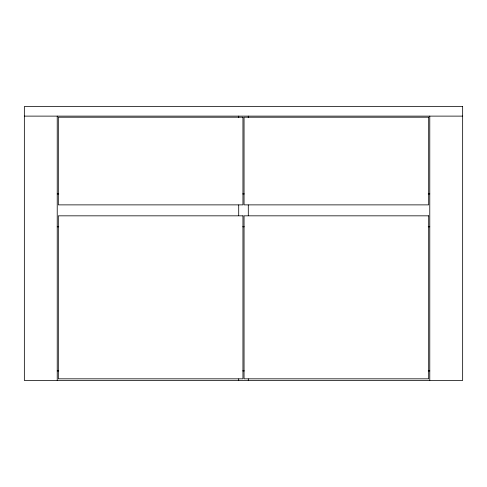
<?xml version="1.0" encoding="UTF-8"?>
<svg xmlns="http://www.w3.org/2000/svg" width="487" height="487" viewBox="0 0 487 487"><rect width="100%" height="100%" fill="white"/><g stroke="black" fill="none" stroke-linecap="round" stroke-linejoin="round"><path stroke-width="0.73" d="M24.35 116.119L462.65 116.119M57.223 193.917L58.744 193.917M242.739 193.917L244.261 193.917M428.256 193.917L429.778 193.917M57.223 226.79L58.744 226.79M242.739 226.79L244.261 226.79M428.256 226.79L429.778 226.79M57.223 370.881L58.744 370.881M242.739 370.881L244.261 370.881M428.256 370.881L429.778 370.881M429.778 116.119L429.778 380.469M248.297 116.119L248.297 117.641M248.297 204.997L248.297 215.631M248.297 378.947L248.297 380.469M238.703 116.119L238.703 117.641M238.703 204.997L238.703 215.631M238.703 378.947L238.703 380.469M57.223 116.119L57.223 380.469M462.65 106.531L24.35 106.531L24.35 380.469L462.65 380.469L462.65 106.531M242.952 117.215L58.318 117.215L58.318 204.875L242.952 204.875L242.952 117.215M428.682 117.215L244.048 117.215L244.048 204.875L428.682 204.875L428.682 117.215M242.952 215.832L58.318 215.832L58.318 378.825L242.952 378.825L242.952 215.832M428.682 215.832L244.048 215.832L244.048 378.825L428.682 378.825L428.682 215.832"/></g></svg>
